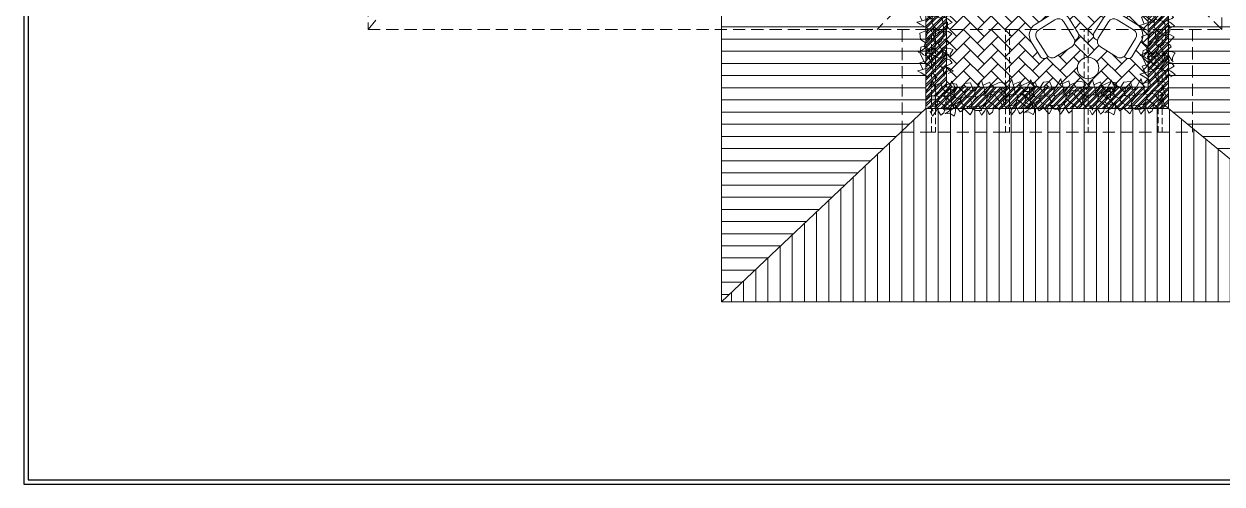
# Model space of a CAD drawing. Header units: millimetres. Extents: x 922141 to 965068, y 34629 to 256118.
# Drawn here: x 925535 to 948050, y 128230 to 136879 of the extents above; entities that cross this region are included whole.
import ezdxf

# ---------------------------------------------------------------- set-up
doc = ezdxf.new("R2010")
doc.units = ezdxf.units.MM
doc.linetypes.add('DASHED', pattern=[19.05, 12.7, -6.35])
doc.layers.get('Defpoints').update_dxf_attribs({"color": 6})
for name, color, linetype, lineweight in [('A-HATCH', 251, 'Continuous', 9), ('MCA__ ARREDO', 133, 'Continuous', 5), ('MCA__ FINESTRE', 111, 'Continuous', 5), ('MCA__ LANDSCAPE', 136, 'Continuous', 5), ('MCA__ SCALE', 154, 'Continuous', 18), ('MCA__ VERDE_ALBERI', 94, 'Continuous', 0)]:
    doc.layers.add(name, color=color, linetype=linetype, lineweight=lineweight)
doc.layers.add('MCA__ PISCINA ELEV.', color=91, linetype='Continuous')
doc.layers.add('TEXT200', color=7, linetype='Continuous')
pattern_1 = [(45, (295321.784, -306661.635), (-60.616729, 60.616729), []), (45, (295362.196, -306661.635), (-60.616729, 60.616729), [])]
pattern_2 = [(180, (295321.78, -306661.64), (-3e-14, -228.6), [])]

# ---------------------------------------------------------------- blocks, each defined once
blk = doc.blocks.new('SDRG')
at = {"layer": 'MCA__ LANDSCAPE'}
blk.add_line((549525, 620386, 0), (549525, 620568, 0), dxfattribs=at)
at = {"layer": 'MCA__ VERDE_ALBERI', "transparency": 33554687}
for p, q in [((549139, 620536), (549212, 620647)), ((549212, 620647), (549247, 620701)), ((549247, 620701), (549255, 620655)), ((549255, 620655), (549284, 620545)), ((549265, 620616), (549376, 620658)), ((549286, 620463), (549390, 620590)), ((549376, 620658), (549392, 620591)), ((549448, 620512), (549387, 620574)), ((549390, 620590), (549529, 620648)), ((549475, 620532), (549491, 620566)), ((549505, 620596), (549491, 620566)), ((549506, 620561), (549492, 620543)), ((549536, 620626), (549505, 620596)), ((549516, 620562), (549506, 620561)), ((549597, 620513), (549516, 620562)), ((549529, 620648), (549626, 620629)), ((549549, 620679), (549536, 620626)), ((549560, 620662), (549549, 620679)), ((549576, 620622), (549560, 620662)), ((549620, 620545), (549576, 620622)), ((549642, 620578), (549580, 620483)), ((549642, 620577), (549593, 620546)), ((549642, 620577), (549626, 620629)), ((549674, 620562), (549642, 620578)), ((549716, 620512), (549674, 620562)), ((549690, 620543), (549755, 620633)), ((549755, 620633), (549854, 620638)), ((549854, 620638), (549885, 620553)), ((549924, 620503), (550003, 620622)), ((550003, 620622), (550037, 620675)), ((550037, 620675), (550046, 620629)), ((550046, 620629), (550075, 620520)), ((550056, 620591), (550167, 620633)), ((550077, 620437), (550181, 620565)), ((550167, 620633), (550183, 620566)), ((550181, 620565), (550319, 620623)), ((550319, 620623), (550417, 620603)), ((550433, 620552), (550417, 620603)), ((549116, 620388), (549179, 620443)), ((549149, 620417), (549139, 620428)), ((549179, 620443), (549218, 620456)), ((549218, 620456), (549258, 620452)), ((549258, 620452), (549290, 620453)), ((549287, 620453), (549284, 620545)), ((549290, 620453), (549330, 620443)), ((549318, 620379), (549298, 620320)), ((549316, 620372), (549513, 620207)), ((549330, 620431), (549318, 620379)), ((549328, 620420), (549338, 620420)), ((549330, 620443), (549330, 620431)), ((549360, 620415), (549338, 620420)), ((549370, 620427), (549360, 620415)), ((549383, 620468), (549370, 620427)), ((549390, 620486), (549383, 620468)), ((549384, 620471), (549398, 620457)), ((549433, 620499), (549390, 620486)), ((549425, 620433), (549394, 620447)), ((549452, 620442), (549398, 620457)), ((549457, 620519), (549415, 620488)), ((549415, 620488), (549415, 620476)), ((549415, 620476), (549423, 620436)), ((549423, 620436), (549446, 620397)), ((549472, 620495), (549433, 620499)), ((549457, 620380), (549437, 620338)), ((549459, 620383), (549446, 620397)), ((549467, 620414), (549452, 620442)), ((549492, 620543), (549457, 620519)), ((549481, 620421), (549457, 620380)), ((549512, 620357), (549467, 620414)), ((549530, 620492), (549472, 620495)), ((549505, 620451), (549477, 620433)), ((549477, 620433), (549481, 620421)), ((549684, 620367), (549505, 620451)), ((549521, 620346), (549600, 620425)), ((549542, 620488), (549530, 620492)), ((549579, 620503), (549542, 620488)), ((549542, 620488), (549548, 620469)), ((549600, 620425), (549548, 620469)), ((549593, 620546), (549557, 620527)), ((549557, 620527), (549579, 620503)), ((549580, 620483), (549588, 620443)), ((549606, 620403), (549588, 620443)), ((549687, 620389), (549681, 620348)), ((549711, 620413), (549687, 620389)), ((549765, 620415), (549711, 620413)), ((549760, 620469), (549716, 620512)), ((549766, 620508), (549757, 620450)), ((549757, 620450), (549765, 620421)), ((549765, 620421), (549769, 620415)), ((549827, 620389), (549765, 620415)), ((549779, 620543), (549766, 620508)), ((549819, 620527), (549779, 620543)), ((549812, 620417), (549783, 620410)), ((549844, 620424), (549812, 620417)), ((549924, 620501), (549819, 620527)), ((549869, 620309), (549827, 620389)), ((549923, 620410), (549844, 620424)), ((549885, 620553), (549887, 620510)), ((549907, 620363), (549970, 620417)), ((549911, 620461), (549924, 620503)), ((549923, 620410), (549911, 620461)), ((549940, 620391), (549923, 620410)), ((549970, 620417), (550009, 620431)), ((550009, 620431), (550049, 620426)), ((550049, 620426), (550081, 620428)), ((550077, 620428), (550075, 620520)), ((550081, 620428), (550121, 620418)), ((550121, 620406), (550108, 620353)), ((550118, 620394), (550129, 620395)), ((550121, 620418), (550121, 620406)), ((550150, 620390), (550129, 620395)), ((550161, 620402), (550150, 620390)), ((550174, 620443), (550161, 620402)), ((550181, 620461), (550174, 620443)), ((550175, 620446), (550189, 620432)), ((550223, 620474), (550181, 620461)), ((550243, 620417), (550189, 620432)), ((550263, 620470), (550223, 620474)), ((550258, 620388), (550243, 620417)), ((550303, 620332), (550258, 620388)), ((550320, 620466), (550263, 620470)), ((550312, 620320), (550391, 620399)), ((550333, 620462), (550320, 620466)), ((550370, 620477), (550333, 620462)), ((550333, 620462), (550339, 620444)), ((550391, 620399), (550339, 620444)), ((550383, 620521), (550348, 620502)), ((550348, 620502), (550370, 620477)), ((550433, 620552), (550383, 620521)), ((550394, 620507), (550387, 620489)), ((550387, 620489), (550407, 620421)), ((550426, 620495), (550394, 620507)), ((550426, 620383), (550395, 620356)), ((550423, 620381), (550407, 620421)), ((549260, 620284), (549139, 620274)), ((549181, 620208), (549215, 620128)), ((549182, 620278), (549222, 620218)), ((549215, 620128), (549274, 620198)), ((549222, 620207), (549222, 620218)), ((549298, 620320), (549260, 620284)), ((549274, 620198), (549299, 620247)), ((549287, 620310), (549288, 620279)), ((549308, 620222), (549288, 620279)), ((549335, 620165), (549308, 620222)), ((549399, 620173), (549350, 620136)), ((549394, 620232), (549415, 620221)), ((549406, 620185), (549399, 620173)), ((549429, 620279), (549406, 620185)), ((549415, 620221), (549448, 620217)), ((549437, 620338), (549441, 620315)), ((549441, 620315), (549485, 620294)), ((549446, 620170), (549488, 620195)), ((549448, 620217), (549462, 620223)), ((549508, 620236), (549462, 620223)), ((549485, 620294), (549514, 620283)), ((549488, 620195), (549498, 620219)), ((549498, 620219), (549508, 620237)), ((549508, 620237), (549526, 620261)), ((549568, 620284), (549512, 620357)), ((549513, 620207), (549556, 620237)), ((549514, 620283), (549585, 620303)), ((549526, 620261), (549568, 620291)), ((549556, 620237), (549568, 620284)), ((549568, 620298), (549568, 620291)), ((549582, 620303), (549665, 620173)), ((549585, 620303), (549625, 620317)), ((549592, 620199), (549586, 620159)), ((549595, 620234), (549592, 620199)), ((549608, 620262), (549595, 620234)), ((549682, 620353), (549625, 620317)), ((549665, 620173), (549679, 620180)), ((549679, 620180), (549704, 620198)), ((549681, 620348), (549708, 620297)), ((549704, 620198), (549731, 620234)), ((549708, 620297), (549781, 620259)), ((549725, 620226), (549823, 620118)), ((549750, 620275), (549731, 620234)), ((549781, 620259), (549809, 620260)), ((549809, 620260), (549849, 620250)), ((549823, 620118), (549860, 620173)), ((549869, 620309), (549849, 620250)), ((549849, 620250), (549875, 620216)), ((549892, 620246), (549849, 620250)), ((549860, 620173), (549874, 620219)), ((549907, 620363), (549869, 620309)), ((549875, 620216), (549887, 620200)), ((549887, 620200), (549923, 620184)), ((550050, 620258), (549892, 620246)), ((549923, 620184), (550013, 620181)), ((549972, 620182), (550006, 620103)), ((549973, 620252), (550013, 620193)), ((550006, 620103), (550065, 620173)), ((550013, 620181), (550013, 620193)), ((550089, 620295), (550050, 620258)), ((550065, 620173), (550090, 620222)), ((550078, 620285), (550079, 620254)), ((550099, 620196), (550079, 620254)), ((550108, 620353), (550089, 620295)), ((550126, 620139), (550099, 620196)), ((550107, 620347), (550304, 620181)), ((550219, 620253), (550197, 620160)), ((550359, 620259), (550303, 620332)), ((550304, 620181), (550346, 620212)), ((550346, 620212), (550359, 620259)), ((550395, 620356), (550375, 620309)), ((550375, 620309), (550379, 620292)), ((550388, 620236), (550379, 620292)), ((550388, 620236), (550403, 620221)), ((550403, 620221), (550426, 620201)), ((549350, 620136), (549335, 620165)), ((549423, 620153), (549444, 620169)), ((549457, 620159), (549446, 620170)), ((549493, 620161), (549457, 620159)), ((549562, 620117), (549493, 620161)), ((549563, 620111), (549562, 620117)), ((549586, 620159), (549563, 620111)), ((550141, 620111), (550126, 620139)), ((550190, 620148), (550141, 620111)), ((550197, 620160), (550190, 620148))]:
    blk.add_line(p, q, dxfattribs=at)
blk = doc.blocks.new('ac')
at = {"layer": 'MCA__ ARREDO', "lineweight": 9}
for p, q in [((649108, 446576), (648748, 446576)), ((648508, 446336), (648508, 446010)), ((648628, 446336), (648628, 445976)), ((649108, 446456), (648748, 446456)), ((649228, 445976), (649228, 446336)), ((649348, 446010), (649348, 446336)), ((648748, 445856), (649108, 445856))]:
    blk.add_line(p, q, dxfattribs=at)
for centre, radius, start, end in [((648748, 446336), 240, 90, 180), ((649108, 446336), 240, 0, 90), ((648748, 446336), 120, 90, 180), ((649108, 446336), 120, 0, 90), ((648600, 446022), 92.8, 187.1597, 292.038), ((648748, 445976), 120, 180, 270), ((649108, 445976), 120, 270, 0), ((649259, 446020), 90.3, 246.1863, 353.5744)]:
    blk.add_arc(centre, radius, start, end, dxfattribs=at)

msp = doc.modelspace()

# ---------------------------------------------------------------- hatches: boundary and pattern name
at = {"layer": 'A-HATCH', "ltscale": 600, "true_color": 0xc7c8ca}
h = msp.add_hatch(dxfattribs=at)
h.set_pattern_fill('ANSI31', color=9, scale=72, angle=135)
h.set_pattern_definition(pattern_2)
h.paths.add_polyline_path([(947496.44, 134921.05), (951464.89, 131652.36), (951464.89, 139774.36), (948046.89, 139774.36), (948046.89, 136771.36), (947496.44, 136771.36)])
h.paths.add_polyline_path([(948046.89, 136771.36), (948046.89, 139774.36), (947326.89, 140494.36), (947326.89, 138106.36), (947046.44, 138106.36), (947046.44, 137991.36), (947046.44, 137785.69)])
h.paths.add_polyline_path([(948046.89, 136771.36), (947046.44, 137785.69), (947046.44, 136771.36)])
h.paths.add_polyline_path([(947046.44, 135291.7), (947496.44, 134921.05), (947496.44, 136771.36), (947046.44, 136771.36)])
h = msp.add_hatch(dxfattribs=at)
h.set_pattern_fill('ANSI31', color=9, scale=72, angle=135)
h.set_pattern_definition(pattern_2)
h.paths.add_polyline_path([(938643.89, 136771.36), (938643.89, 137741.36), (938643.89, 137741.36), (938643.89, 137991.36), (940042.25, 137991.36), (940042.25, 137741.36), (941611.77, 137741.36), (941611.77, 137991.36), (942486.89, 137991.36), (942486.89, 137715.08), (941567.52, 136771.36)])
h = msp.add_hatch(dxfattribs=at)
h.set_pattern_fill('ANSI32', color=9, scale=9)
h.set_pattern_definition(pattern_1)
h.paths.add_polyline_path([(942665.68, 135453.86), (942665.68, 135528.86), (942665.68, 136771.36), (942871.89, 136771.36), (942871.89, 135691.36), (943978.97, 135691.36), (943978.97, 135528.86), (943978.97, 135453.86), (943978.97, 135291.36), (942665.68, 135291.36)])
h.paths.add_polyline_path([(945533.97, 135691.36), (946661.89, 135691.36), (946661.89, 136771.36), (946847.26, 136771.36), (946847.26, 135528.86), (946847.26, 135453.86), (946847.26, 135291.36), (945533.97, 135291.36), (945533.97, 135453.86), (945533.97, 135528.86)])
h.paths.add_polyline_path([(944053.97, 135453.86), (944053.97, 135528.86), (944053.97, 135691.36), (945458.97, 135691.36), (945458.97, 135528.86), (945458.97, 135453.86), (945458.97, 135291.36), (944053.97, 135291.36)])
h.paths.add_polyline_path([(942486.89, 136771.36), (942486.89, 137771.36), (942716.89, 137771.36), (942871.89, 137771.36), (942871.89, 136771.36)])
h.paths.add_polyline_path([(947046.44, 136771.36), (947046.44, 137771.36), (946661.89, 137771.36), (946661.89, 136771.36)])
h.paths.add_polyline_path([(946922.26, 135453.86), (946922.26, 135528.86), (946922.26, 136771.36), (947046.44, 136771.36), (947046.44, 135291.36), (946922.26, 135291.36)])
h.paths.add_polyline_path([(942486.89, 136771.36), (942590.68, 136771.36), (942590.68, 135528.86), (942590.68, 135453.86), (942590.68, 135291.36), (942486.89, 135291.36)])
h.paths.add_polyline_path([(942590.68, 136771.36), (942665.68, 136771.36), (942665.68, 135528.86), (942590.68, 135528.86)])
h.paths.add_polyline_path([(946847.26, 136771.36), (946922.26, 136771.36), (946922.26, 135528.86), (946847.26, 135528.86)])
h.paths.add_polyline_path([(946661.89, 137771.36), (946661.89, 137991.36), (946858.37, 137991.36), (947046.44, 137798.31), (947046.44, 137771.36)])
h.paths.add_polyline_path([(947046.44, 137798.31), (947046.44, 137991.36), (946858.37, 137991.36)])
h.paths.add_polyline_path([(942716.89, 137771.36), (942871.89, 137771.36), (942871.89, 137991.36), (942716.89, 137991.36)])
h.paths.add_polyline_path([(943978.97, 135691.36), (944053.97, 135691.36), (944053.97, 135528.86), (943978.97, 135528.86)])
h.paths.add_polyline_path([(943978.97, 135291.36), (943978.97, 135453.86), (944053.97, 135453.86), (944053.97, 135291.36)])
h.paths.add_polyline_path([(945458.97, 135291.36), (945458.97, 135453.86), (945533.97, 135453.86), (945533.97, 135291.36)])
h.paths.add_polyline_path([(945458.97, 135691.36), (945533.97, 135691.36), (945533.97, 135528.86), (945458.97, 135528.86)])
h.paths.add_polyline_path([(946847.26, 135291.36), (946847.26, 135453.86), (946922.26, 135453.86), (946922.26, 135291.36)])
h = msp.add_hatch(dxfattribs=at)
h.set_pattern_fill('AR-HBONE', color=9, scale=1.8)
h.set_pattern_definition([(45, (295321.78, -305485.6), (0, 258.631376), [548.64, -182.88]), (135, (295451.1, -305356.29), (3e-14, 258.631376), [548.64, -182.88])])
h.paths.add_polyline_path([(942871.89, 136771.36), (942871.89, 137771.36), (946661.89, 137771.36), (946661.89, 136771.36), (946539.18, 136771.36, 0.14127485), (946450.1, 136870.08), (946144.32, 137060.08, 0.41421356), (945813.8, 136982.89), (945682.36, 136771.36), (945308.46, 136771.36), (945177.03, 136982.89, 0.41421356), (944846.51, 137060.08), (944540.73, 136870.08, 0.14127485), (944451.65, 136771.36)])
h.paths.add_polyline_path([(944361.2, 137709.06), (944361.2, 137504.55), (945140.12, 137504.55), (945140.12, 137709.06)], flags=24)
h.paths.add_polyline_path([(944363.3, 137520.87), (944363.3, 137348.66), (945144.5, 137348.66), (945144.5, 137520.87)], flags=24)
h.paths.add_polyline_path([(944386.5, 137364.15), (944386.5, 137177.94), (945101.07, 137177.94), (945101.07, 137364.15)], flags=24)
h.paths.add_polyline_path([(944053.97, 136771.36), (944451.65, 136771.36, 0.25784987), (944463.54, 136539.56), (944635.41, 136262.97, 0.50616707), (944780.9, 136267.99, 0.32229513), (944920.73, 136258.52), (945226.51, 136448.52, 0.31762198), (945280.4, 136576.09, 0.49248548), (945348.89, 136706.3), (945308.46, 136771.36), (945458.97, 136771.36), (945458.97, 136237.31, 0.67681009), (945458.97, 135862.64), (945458.97, 135691.36), (944053.97, 135691.36)])
h.paths.add_polyline_path([(945533.97, 136771.36), (945682.36, 136771.36), (945641.94, 136706.3, 0.49248548), (945710.43, 136576.09, 0.31762198), (945764.32, 136448.52), (946070.1, 136258.52, 0.32229513), (946209.92, 136267.99, 0.50616707), (946355.42, 136262.97), (946527.28, 136539.56, 0.25784987), (946539.18, 136771.36), (946661.89, 136771.36), (946661.89, 135691.36), (945533.97, 135691.36), (945533.97, 135848.18, 0.41421356), (945735.76, 136049.97, 0.41421356), (945533.97, 136251.76)])
h.paths.add_polyline_path([(942871.89, 135691.36), (943978.97, 135691.36), (943978.97, 136771.36), (942871.89, 136771.36)])
h.paths.add_polyline_path([(946661.89, 137771.36), (946661.89, 137991.36), (942871.89, 137991.36), (942871.89, 137771.36)])
h.paths.add_polyline_path([(943978.97, 135691.36), (944053.97, 135691.36), (944053.97, 136771.36), (943978.97, 136771.36)])
h.paths.add_polyline_path([(945458.97, 136771.36), (945533.97, 136771.36), (945533.97, 136251.76, 0.09549169), (945458.97, 136237.31)])
h.paths.add_polyline_path([(945458.97, 135691.36), (945458.97, 135862.64, 0.09549169), (945533.97, 135848.18), (945533.97, 135691.36)])
h = msp.add_hatch(dxfattribs=at)
h.set_pattern_fill('ANSI31', color=9, scale=72, angle=135)
h.set_pattern_definition(pattern_2)
h.paths.add_polyline_path([(942486.89, 136771.36), (942486.89, 137726.97), (941567.52, 136771.36)])
h = msp.add_hatch(dxfattribs=at)
h.set_pattern_fill('ANSI31', color=9, scale=72, angle=135)
h.set_pattern_definition(pattern_2)
h.paths.add_polyline_path([(938643.89, 131652.36), (942036.89, 134865.25), (942036.89, 136771.36), (938643.89, 136771.36)])
h.paths.add_polyline_path([(942036.89, 134865.25), (942486.89, 135291.36), (942486.89, 136771.36), (942036.89, 136771.36)])
h = msp.add_hatch(dxfattribs=at)
h.set_pattern_fill('ANSI32', color=9, scale=9)
h.set_pattern_definition(pattern_1)
h.paths.add_polyline_path([(942590.68, 135291.36), (942590.68, 135453.86), (942665.68, 135453.86), (942665.68, 135291.36)])
h = msp.add_hatch(dxfattribs=at)
h.set_pattern_fill('ANSI31', color=9, scale=72, angle=45)
h.set_pattern_definition([(90, (295321.78, -306661.64), (-228.6, 1e-14), [])])
h.paths.add_polyline_path([(938643.89, 131652.36), (942036.89, 134865.25), (942036.89, 134841.36), (942590.68, 134841.36), (942665.68, 134841.36), (943978.97, 134841.36), (944053.97, 134841.36), (945458.97, 134841.36), (945533.97, 134841.36), (946847.26, 134841.36), (946922.26, 134841.36), (947496.44, 134841.36), (947496.44, 134921.05), (951464.89, 131652.36)])
h.paths.add_polyline_path([(945458.97, 134841.36), (945458.97, 135291.36), (944053.97, 135291.36), (944053.97, 134841.36)])
h.paths.add_polyline_path([(943978.97, 134841.36), (943978.97, 135291.36), (942665.68, 135291.36), (942665.68, 134841.36)])
h.paths.add_polyline_path([(946847.26, 134841.36), (946847.26, 135291.36), (945533.97, 135291.36), (945533.97, 134841.36)])
h.paths.add_polyline_path([(947496.44, 134841.36), (947496.44, 134921.05), (947046.44, 135291.7), (947046.44, 135291.36), (946922.26, 135291.36), (946922.26, 134841.36)])
h.paths.add_polyline_path([(942036.89, 134841.36), (942590.68, 134841.36), (942590.68, 135291.36), (942486.89, 135291.36), (942036.89, 134865.25)])
h.paths.add_polyline_path([(945533.97, 134841.36), (945533.97, 135291.36), (945458.97, 135291.36), (945458.97, 134841.36)])
h.paths.add_polyline_path([(946922.26, 134841.36), (946922.26, 135291.36), (946847.26, 135291.36), (946847.26, 134841.36)])
h.paths.add_polyline_path([(942665.68, 134841.36), (942665.68, 135291.36), (942590.68, 135291.36), (942590.68, 134841.36)])
h.paths.add_polyline_path([(944053.97, 134841.36), (944053.97, 135291.36), (943978.97, 135291.36), (943978.97, 134841.36)])
at = {"layer": 'MCA__ LANDSCAPE'}
h = msp.add_hatch(color=256, dxfattribs=at)
h.dxf.hatch_style = 1
h.paths.add_polyline_path([(942590.68, 135453.86), (942590.68, 135528.86), (942665.68, 135528.86), (942665.68, 135453.86)])
h.paths.add_polyline_path([(945458.97, 135453.86), (945458.97, 135528.86), (945533.97, 135528.86), (945533.97, 135453.86)])
h.paths.add_polyline_path([(943978.97, 135453.86), (943978.97, 135528.86), (944053.97, 135528.86), (944053.97, 135453.86)])
h.paths.add_polyline_path([(946847.26, 135453.86), (946847.26, 135528.86), (946922.26, 135528.86), (946922.26, 135453.86)])

# ---------------------------------------------------------------- linework, layer by layer
at = {"layer": 'Defpoints'}
msp.add_lwpolyline([(960905.72, 128229.67), (960905.72, 152576.92), (925535.3, 152576.92), (925535.3, 128229.67)], close=True, dxfattribs=at)
at = {"layer": 'MCA__ ARREDO', "lineweight": 9}
for p, q in [((938643.89, 136771.36), (938643.89, 137991.36)), ((938643.89, 131652.36), (938643.89, 136771.36)), ((938643.89, 131652.36), (942486.89, 135291.36)), ((947046.44, 135291.7), (951464.89, 131652.36)), ((938643.89, 131652.36), (951464.89, 131652.36))]:
    msp.add_line(p, q, dxfattribs=at)
msp.add_circle((945533.97, 136049.97), 201.79, dxfattribs=at)
at = {"layer": 'MCA__ FINESTRE', "linetype": 'DASHED', "ltscale": 18}
for p, q in [((932002.25, 143422.36), (932002.25, 136771.36)), ((932002.25, 136771.36), (934728.07, 140096.86)), ((944766.89, 140096.86), (941567.52, 136771.36)), ((944766.89, 140096.86), (948046.89, 136771.36)), ((948046.89, 136771.36), (948046.89, 139774.36)), ((932002.25, 136771.36), (948046.89, 136771.36)), ((942036.89, 136771.36), (942036.89, 134841.36)), ((947496.44, 134841.36), (947496.44, 136771.36)), ((942036.89, 134841.36), (947496.44, 134841.36))]:
    msp.add_line(p, q, dxfattribs=at)
at = {"layer": 'MCA__ FINESTRE', "linetype": 'DASHED', "ltscale": 9}
for points in [[(942590.68, 136771.36), (942665.68, 136771.36), (942665.68, 135528.86), (942590.68, 135528.86)], [(943978.97, 136771.36), (944053.97, 136771.36), (944053.97, 135528.86), (943978.97, 135528.86)], [(945458.97, 136771.36), (945533.97, 136771.36), (945533.97, 135528.86), (945458.97, 135528.86)], [(946847.26, 136771.36), (946922.26, 136771.36), (946922.26, 135528.86), (946847.26, 135528.86)], [(942590.68, 135453.86), (942665.68, 135453.86), (942665.68, 134841.36), (942590.68, 134841.36)], [(943978.97, 135453.86), (944053.97, 135453.86), (944053.97, 134841.36), (943978.97, 134841.36)], [(945458.97, 135453.86), (945533.97, 135453.86), (945533.97, 134841.36), (945458.97, 134841.36)], [(946847.26, 135453.86), (946922.26, 135453.86), (946922.26, 134841.36), (946847.26, 134841.36)]]:
    msp.add_lwpolyline(points, close=True, dxfattribs=at)
at = {"layer": 'MCA__ SCALE'}
for p, q in [((942486.89, 137991.36), (942486.89, 135291.36)), ((942871.89, 137991.36), (942871.89, 135691.36)), ((946661.89, 137991.36), (946661.89, 135691.36)), ((947046.44, 135291.36), (947046.44, 137991.36)), ((942871.89, 135691.36), (946661.89, 135691.36)), ((942486.89, 135291.36), (947046.44, 135291.36)), ((942754.47, 135291.36), (942776.47, 135291.36)), ((942764.89, 135291.36), (946748.05, 135291.36)), ((946737.36, 135291.36), (946737.63, 135291.36))]:
    msp.add_line(p, q, dxfattribs=at)
for points in [[(942590.68, 135528.86), (942665.68, 135528.86), (942665.68, 135453.86), (942590.68, 135453.86)], [(943978.97, 135528.86), (944053.97, 135528.86), (944053.97, 135453.86), (943978.97, 135453.86)], [(945533.97, 135528.86), (945458.97, 135528.86), (945458.97, 135453.86), (945533.97, 135453.86)], [(946922.26, 135528.86), (946847.26, 135528.86), (946847.26, 135453.86), (946922.26, 135453.86)]]:
    msp.add_lwpolyline(points, close=True, dxfattribs=at)
at = {"layer": 'TEXT200'}
msp.add_lwpolyline([(960824.88, 128310.51), (960824.88, 152496.08), (925616.14, 152496.08), (925616.14, 128310.51)], close=True, dxfattribs=at)

# ---------------------------------------------------------------- block references
at = {"layer": 'MCA__ PISCINA ELEV.'}
for p, xscale, yscale, zscale, rotation in [((1691009.83, -466126.73), 1.159200000000004, 1.159200000000004, 1.159200000000004, 92.69717756992428), ((1695185.44, -466188.63), 1.159200000000004, 1.159200000000004, 1.159200000000004, 92.69717756992428), ((340492.14, -612868), 1.159200000000003, 1.159200000000003, 1.159200000000003, 2.697177569924259), ((341978.42, -612844.84), 1.159200000000004, 1.159200000000004, 1.159200000000004, 2.697177569924259), ((343492.53, -612846.09), 1.159200000000004, 1.159200000000004, 1.159200000000004, 2.697177569924259)]:
    msp.add_blockref('SDRG', p, dxfattribs=dict(at, xscale=xscale, yscale=yscale, zscale=zscale, rotation=rotation))
at = {"layer": 'MCA__ PISCINA ELEV.', "xscale": -1, "rotation": 31.85513238245249}
msp.add_blockref('ac', (1731574.69, 100137.1), dxfattribs=at)
at = {"layer": 'MCA__ PISCINA ELEV.', "rotation": 328.1448676175474}
msp.add_blockref('ac', (159416.14, 100137.1), dxfattribs=at)

doc.saveas('drawing.dxf')
